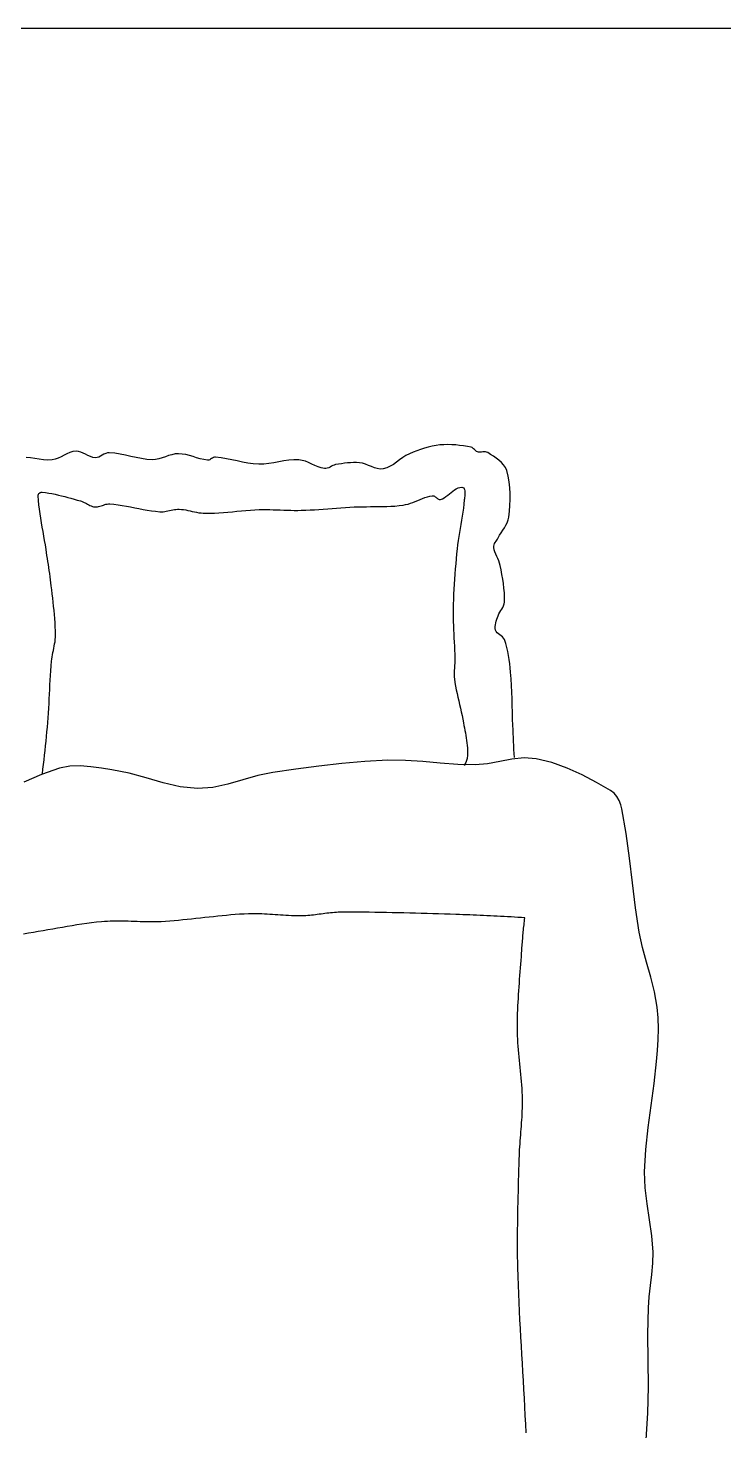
# Model space of a CAD drawing. Header units: inches. Extents: x 8.1 to 50.6, y 12.7 to 37.5.
# Drawn here: x 45.18 to 46.223, y 27.729 to 29.83 of the extents above; entities that cross this region are included whole.
import ezdxf

# ---------------------------------------------------------------- set-up
doc = ezdxf.new("R2010")
doc.units = ezdxf.units.IN
doc.header["$MEASUREMENT"] = 0
doc.layers.add('02', color=2, linetype='Continuous')
doc.layers.add('1', color=1, linetype='Continuous')

msp = doc.modelspace()

# ---------------------------------------------------------------- linework, layer by layer
at = {"layer": '02'}
for p, q in [((45.7685, 29.199), (45.7628, 29.197)), ((45.7742, 29.2009), (45.7685, 29.199)), ((45.78, 29.2025), (45.7742, 29.2009)), ((45.7858, 29.2039), (45.78, 29.2025)), ((45.7917, 29.205), (45.7858, 29.2039)), ((45.7976, 29.2058), (45.7917, 29.205)), ((45.8034, 29.2062), (45.7976, 29.2058)), ((45.8093, 29.2063), (45.8034, 29.2062)), ((45.8152, 29.2062), (45.8093, 29.2063)), ((45.8211, 29.2058), (45.8152, 29.2062)), ((45.8269, 29.2051), (45.8211, 29.2058)), ((45.8328, 29.2043), (45.8269, 29.2051)), ((45.8386, 29.2034), (45.8328, 29.2043)), ((45.8444, 29.2024), (45.8386, 29.2034)), ((45.8457, 29.202), (45.8444, 29.2024)), ((45.8469, 29.2012), (45.8457, 29.202)), ((45.848, 29.2003), (45.8469, 29.2012)), ((45.8491, 29.1992), (45.848, 29.2003)), ((45.8501, 29.1981), (45.8491, 29.1992)), ((45.184, 29.1865), (45.1776, 29.1869)), ((45.1905, 29.1857), (45.184, 29.1865)), ((45.197, 29.1846), (45.1905, 29.1857)), ((45.2035, 29.1837), (45.197, 29.1846)), ((45.21, 29.1832), (45.2035, 29.1837)), ((45.2164, 29.1836), (45.21, 29.1832)), ((45.221, 29.1846), (45.2164, 29.1836)), ((45.2255, 29.1863), (45.221, 29.1846)), ((45.2299, 29.1883), (45.2255, 29.1863)), ((45.2343, 29.1905), (45.2299, 29.1883)), ((45.2387, 29.1926), (45.2343, 29.1905)), ((45.2431, 29.1945), (45.2387, 29.1926)), ((45.2476, 29.1959), (45.2431, 29.1945)), ((45.2523, 29.1965), (45.2476, 29.1959)), ((45.256, 29.1963), (45.2523, 29.1965)), ((45.2596, 29.1953), (45.256, 29.1963)), ((45.2632, 29.1937), (45.2596, 29.1953)), ((45.2667, 29.192), (45.2632, 29.1937)), ((45.2702, 29.1901), (45.2667, 29.192)), ((45.2738, 29.1885), (45.2702, 29.1901)), ((45.2774, 29.1873), (45.2738, 29.1885)), ((45.2811, 29.1867), (45.2774, 29.1873)), ((45.2839, 29.1869), (45.2811, 29.1867)), ((45.2865, 29.1877), (45.2839, 29.1869)), ((45.2891, 29.189), (45.2865, 29.1877)), ((45.2916, 29.1904), (45.2891, 29.189)), ((45.2941, 29.1919), (45.2916, 29.1904)), ((45.2967, 29.1931), (45.2941, 29.1919)), ((45.2993, 29.194), (45.2967, 29.1931)), ((45.302, 29.1942), (45.2993, 29.194)), ((45.3102, 29.1936), (45.302, 29.1942)), ((45.3183, 29.1923), (45.3102, 29.1936)), ((45.3263, 29.1907), (45.3183, 29.1923)), ((45.3343, 29.1888), (45.3263, 29.1907)), ((45.3423, 29.187), (45.3343, 29.1888)), ((45.3504, 29.1854), (45.3423, 29.187)), ((45.3585, 29.1842), (45.3504, 29.1854)), ((45.3666, 29.1837), (45.3585, 29.1842)), ((45.3716, 29.1841), (45.3666, 29.1837)), ((45.3764, 29.1851), (45.3716, 29.1841)), ((45.3813, 29.1865), (45.3764, 29.1851)), ((45.3861, 29.1882), (45.3813, 29.1865)), ((45.3909, 29.1899), (45.3861, 29.1882)), ((45.3957, 29.1913), (45.3909, 29.1899)), ((45.4006, 29.1924), (45.3957, 29.1913)), ((45.4056, 29.1927), (45.4006, 29.1924)), ((45.4111, 29.1923), (45.4056, 29.1927)), ((45.4167, 29.1914), (45.4111, 29.1923)), ((45.4221, 29.19), (45.4167, 29.1914)), ((45.4276, 29.1885), (45.4221, 29.19)), ((45.433, 29.1868), (45.4276, 29.1885)), ((45.4385, 29.1853), (45.433, 29.1868)), ((45.444, 29.184), (45.4385, 29.1853)), ((45.4495, 29.1832), (45.444, 29.184)), ((45.4511, 29.1833), (45.4495, 29.1832)), ((45.4526, 29.1838), (45.4511, 29.1833)), ((45.454, 29.1845), (45.4526, 29.1838)), ((45.4555, 29.1854), (45.454, 29.1845)), ((45.4569, 29.1862), (45.4555, 29.1854)), ((45.4584, 29.187), (45.4569, 29.1862)), ((45.4599, 29.1874), (45.4584, 29.187)), ((45.4615, 29.1876), (45.4599, 29.1874)), ((45.4696, 29.1866), (45.4615, 29.1876)), ((45.4777, 29.1853), (45.4696, 29.1866)), ((45.4857, 29.1836), (45.4777, 29.1853)), ((45.4937, 29.1819), (45.4857, 29.1836)), ((45.5017, 29.1802), (45.4937, 29.1819)), ((45.5098, 29.1788), (45.5017, 29.1802)), ((45.5179, 29.1776), (45.5098, 29.1788)), ((45.526, 29.1771), (45.5179, 29.1776)), ((45.5411, 29.178), (45.5336, 29.1772)), ((45.5486, 29.1792), (45.5411, 29.178)), ((45.5561, 29.1806), (45.5486, 29.1792)), ((45.5636, 29.1819), (45.5561, 29.1806)), ((45.5711, 29.183), (45.5636, 29.1819)), ((45.5786, 29.1836), (45.5711, 29.183)), ((45.5861, 29.1836), (45.5786, 29.1836)), ((45.5911, 29.1828), (45.5861, 29.1836)), ((45.596, 29.1814), (45.5911, 29.1828)), ((45.6007, 29.1795), (45.596, 29.1814)), ((45.6054, 29.1773), (45.6007, 29.1795)), ((45.65, 29.1778), (45.6456, 29.1771)), ((45.6546, 29.1784), (45.65, 29.1778)), ((45.6591, 29.1789), (45.6546, 29.1784)), ((45.6636, 29.1793), (45.6591, 29.1789)), ((45.6681, 29.1795), (45.6636, 29.1793)), ((45.6727, 29.1795), (45.6681, 29.1795)), ((45.6772, 29.1792), (45.6727, 29.1795)), ((45.6817, 29.1784), (45.6772, 29.1792)), ((45.6861, 29.177), (45.6817, 29.1784)), ((45.7325, 29.1801), (45.7278, 29.1768)), ((45.7371, 29.1836), (45.7325, 29.1801)), ((45.7418, 29.187), (45.7371, 29.1836)), ((45.7466, 29.1901), (45.7418, 29.187)), ((45.7517, 29.1926), (45.7466, 29.1901)), ((45.7572, 29.1949), (45.7517, 29.1926)), ((45.7628, 29.197), (45.7572, 29.1949)), ((45.8512, 29.1971), (45.8501, 29.1981)), ((45.8523, 29.1962), (45.8512, 29.1971)), ((45.8536, 29.1956), (45.8523, 29.1962)), ((45.8555, 29.1952), (45.8536, 29.1956)), ((45.8575, 29.1951), (45.8555, 29.1952)), ((45.8596, 29.1953), (45.8575, 29.1951)), ((45.8616, 29.1955), (45.8596, 29.1953)), ((45.8637, 29.1956), (45.8616, 29.1955)), ((45.8656, 29.1956), (45.8637, 29.1956)), ((45.8675, 29.1953), (45.8656, 29.1956)), ((45.8692, 29.1945), (45.8675, 29.1953)), ((45.8734, 29.1918), (45.8692, 29.1945)), ((45.8777, 29.189), (45.8734, 29.1918)), ((45.8819, 29.1861), (45.8777, 29.189)), ((45.886, 29.183), (45.8819, 29.1861)), ((45.8897, 29.1796), (45.886, 29.183)), ((45.8929, 29.176), (45.8897, 29.1796)), ((45.5336, 29.1772), (45.526, 29.1771)), ((45.6101, 29.1751), (45.6054, 29.1773)), ((45.6149, 29.1731), (45.6101, 29.1751)), ((45.6197, 29.1715), (45.6149, 29.1731)), ((45.6246, 29.1704), (45.6197, 29.1715)), ((45.6268, 29.1704), (45.6246, 29.1704)), ((45.6288, 29.1709), (45.6268, 29.1704)), ((45.6309, 29.1717), (45.6288, 29.1709)), ((45.6329, 29.1727), (45.6309, 29.1717)), ((45.6349, 29.1739), (45.6329, 29.1727)), ((45.6369, 29.1749), (45.6349, 29.1739)), ((45.639, 29.1758), (45.6369, 29.1749)), ((45.6411, 29.1764), (45.639, 29.1758)), ((45.6456, 29.1771), (45.6411, 29.1764)), ((45.6905, 29.1753), (45.6861, 29.177)), ((45.6949, 29.1734), (45.6905, 29.1753)), ((45.6993, 29.1717), (45.6949, 29.1734)), ((45.7037, 29.1704), (45.6993, 29.1717)), ((45.7081, 29.1698), (45.7037, 29.1704)), ((45.7126, 29.1701), (45.7081, 29.1698)), ((45.7179, 29.1715), (45.7126, 29.1701)), ((45.723, 29.1739), (45.7179, 29.1715)), ((45.7278, 29.1768), (45.723, 29.1739)), ((45.8956, 29.1719), (45.8929, 29.176)), ((45.8975, 29.1675), (45.8956, 29.1719)), ((45.8998, 29.1591), (45.8975, 29.1675)), ((45.9014, 29.1505), (45.8998, 29.1591)), ((45.8143, 29.1347), (45.8168, 29.1367)), ((45.8168, 29.1367), (45.8193, 29.1386)), ((45.8193, 29.1386), (45.822, 29.1402)), ((45.822, 29.1402), (45.8247, 29.1415)), ((45.8247, 29.1415), (45.8275, 29.1423)), ((45.8275, 29.1423), (45.8305, 29.1425)), ((45.8305, 29.1425), (45.832, 29.1423)), ((45.832, 29.1423), (45.8331, 29.1415)), ((45.8331, 29.1415), (45.8339, 29.1404)), ((45.8339, 29.1404), (45.8344, 29.139)), ((45.8344, 29.139), (45.8347, 29.1373)), ((45.8347, 29.1373), (45.8349, 29.1354)), ((45.8349, 29.1354), (45.8349, 29.1334)), ((45.9024, 29.1418), (45.9014, 29.1505)), ((45.9029, 29.133), (45.9024, 29.1418)), ((45.1954, 29.1303), (45.1956, 29.131)), ((45.1954, 29.1296), (45.1954, 29.1303)), ((45.1959, 29.1229), (45.1954, 29.1296)), ((45.1956, 29.131), (45.1959, 29.1317)), ((45.1959, 29.1317), (45.1963, 29.1324)), ((45.1966, 29.1161), (45.1959, 29.1229)), ((45.1963, 29.1324), (45.1968, 29.133)), ((45.1974, 29.1095), (45.1966, 29.1161)), ((45.1968, 29.133), (45.1974, 29.1336)), ((45.1974, 29.1336), (45.1981, 29.1341)), ((45.1981, 29.1341), (45.1988, 29.1346)), ((45.1988, 29.1346), (45.1995, 29.1349)), ((45.1995, 29.1349), (45.2003, 29.1352)), ((45.2003, 29.1352), (45.201, 29.1353)), ((45.201, 29.1353), (45.2018, 29.1353)), ((45.2018, 29.1353), (45.2066, 29.1346)), ((45.2066, 29.1346), (45.2114, 29.1339)), ((45.2114, 29.1339), (45.2162, 29.133)), ((45.2162, 29.133), (45.221, 29.132)), ((45.221, 29.132), (45.2258, 29.1309)), ((45.2258, 29.1309), (45.2305, 29.1298)), ((45.2305, 29.1298), (45.2353, 29.1286)), ((45.2353, 29.1286), (45.24, 29.1273)), ((45.24, 29.1273), (45.2447, 29.126)), ((45.2447, 29.126), (45.2494, 29.1247)), ((45.2494, 29.1247), (45.2541, 29.1234)), ((45.2541, 29.1234), (45.2588, 29.1221)), ((45.2588, 29.1221), (45.2607, 29.1215)), ((45.2607, 29.1215), (45.2625, 29.1207)), ((45.2625, 29.1207), (45.2643, 29.1199)), ((45.2643, 29.1199), (45.2661, 29.119)), ((45.2661, 29.119), (45.2679, 29.118)), ((45.2679, 29.118), (45.2697, 29.1171)), ((45.2697, 29.1171), (45.2714, 29.1162)), ((45.2714, 29.1162), (45.2732, 29.1153)), ((45.2732, 29.1153), (45.275, 29.1145)), ((45.275, 29.1145), (45.2769, 29.1139)), ((45.288, 29.114), (45.2898, 29.1146)), ((45.2898, 29.1146), (45.2917, 29.1153)), ((45.2917, 29.1153), (45.2935, 29.1159)), ((45.2935, 29.1159), (45.2953, 29.1165)), ((45.2953, 29.1165), (45.2971, 29.117)), ((45.2971, 29.117), (45.299, 29.1174)), ((45.299, 29.1174), (45.3008, 29.1176)), ((45.3008, 29.1176), (45.3027, 29.1176)), ((45.3027, 29.1176), (45.309, 29.117)), ((45.309, 29.117), (45.3152, 29.1162)), ((45.3152, 29.1162), (45.3215, 29.1153)), ((45.3215, 29.1153), (45.3278, 29.1142)), ((45.724, 29.114), (45.7301, 29.1144)), ((45.7301, 29.1144), (45.7362, 29.115)), ((45.7362, 29.115), (45.7423, 29.1158)), ((45.7423, 29.1158), (45.746, 29.1165)), ((45.746, 29.1165), (45.7497, 29.1174)), ((45.7497, 29.1174), (45.7534, 29.1186)), ((45.7534, 29.1186), (45.757, 29.1199)), ((45.757, 29.1199), (45.7606, 29.1213)), ((45.7606, 29.1213), (45.7642, 29.1228)), ((45.7642, 29.1228), (45.7678, 29.1243)), ((45.7678, 29.1243), (45.7714, 29.1257)), ((45.7714, 29.1257), (45.775, 29.127)), ((45.775, 29.127), (45.7787, 29.1282)), ((45.7787, 29.1282), (45.7824, 29.1292)), ((45.7824, 29.1292), (45.7861, 29.1299)), ((45.7861, 29.1299), (45.7872, 29.1299)), ((45.7872, 29.1299), (45.7883, 29.1296)), ((45.7883, 29.1296), (45.7893, 29.1291)), ((45.7893, 29.1291), (45.7903, 29.1284)), ((45.7903, 29.1284), (45.7913, 29.1277)), ((45.7913, 29.1277), (45.7923, 29.1268)), ((45.7923, 29.1268), (45.7933, 29.126)), ((45.7933, 29.126), (45.7942, 29.1253)), ((45.7942, 29.1253), (45.7952, 29.1246)), ((45.7952, 29.1246), (45.7962, 29.1242)), ((45.7962, 29.1242), (45.7973, 29.124)), ((45.7973, 29.124), (45.7983, 29.1242)), ((45.7983, 29.1242), (45.8012, 29.1252)), ((45.8012, 29.1252), (45.804, 29.1267)), ((45.804, 29.1267), (45.8066, 29.1285)), ((45.8066, 29.1285), (45.8092, 29.1305)), ((45.8092, 29.1305), (45.8117, 29.1326)), ((45.8117, 29.1326), (45.8143, 29.1347)), ((45.8334, 29.1174), (45.8327, 29.1113)), ((45.834, 29.1235), (45.8334, 29.1174)), ((45.8342, 29.1252), (45.834, 29.1235)), ((45.8344, 29.1272), (45.8342, 29.1252)), ((45.8346, 29.1292), (45.8344, 29.1272)), ((45.8348, 29.1313), (45.8346, 29.1292)), ((45.8349, 29.1334), (45.8348, 29.1313)), ((45.9017, 29.1065), (45.9024, 29.1153)), ((45.9024, 29.1153), (45.9029, 29.1242)), ((45.9029, 29.1242), (45.9029, 29.133)), ((45.1984, 29.1028), (45.1974, 29.1095)), ((45.1994, 29.0961), (45.1984, 29.1028)), ((45.2005, 29.0894), (45.1994, 29.0961)), ((45.2769, 29.1139), (45.2787, 29.1134)), ((45.2787, 29.1134), (45.2807, 29.1131)), ((45.2807, 29.1131), (45.2825, 29.113)), ((45.2825, 29.113), (45.2844, 29.1132)), ((45.2844, 29.1132), (45.2862, 29.1135)), ((45.2862, 29.1135), (45.288, 29.114)), ((45.3278, 29.1142), (45.334, 29.113)), ((45.334, 29.113), (45.3402, 29.1118)), ((45.3402, 29.1118), (45.3465, 29.1106)), ((45.3465, 29.1106), (45.3527, 29.1094)), ((45.3527, 29.1094), (45.3589, 29.1083)), ((45.3589, 29.1083), (45.3652, 29.1073)), ((45.3652, 29.1073), (45.3715, 29.1065)), ((45.3715, 29.1065), (45.3778, 29.1059)), ((45.3778, 29.1059), (45.3802, 29.1058)), ((45.3802, 29.1058), (45.3826, 29.1059)), ((45.3826, 29.1059), (45.3851, 29.1062)), ((45.3851, 29.1062), (45.3875, 29.1066)), ((45.3875, 29.1066), (45.3899, 29.1071)), ((45.3899, 29.1071), (45.3923, 29.1076)), ((45.3923, 29.1076), (45.3947, 29.1081)), ((45.3947, 29.1081), (45.3971, 29.1086)), ((45.3971, 29.1086), (45.3996, 29.1091)), ((45.3996, 29.1091), (45.402, 29.1094)), ((45.402, 29.1094), (45.4044, 29.1096)), ((45.4044, 29.1096), (45.4068, 29.1096)), ((45.4068, 29.1096), (45.4101, 29.1094)), ((45.4101, 29.1094), (45.4134, 29.109)), ((45.4134, 29.109), (45.4167, 29.1085)), ((45.4167, 29.1085), (45.42, 29.1078)), ((45.42, 29.1078), (45.4232, 29.1071)), ((45.4232, 29.1071), (45.4265, 29.1064)), ((45.4265, 29.1064), (45.4298, 29.1057)), ((45.4298, 29.1057), (45.433, 29.105)), ((45.433, 29.105), (45.4363, 29.1044)), ((45.4363, 29.1044), (45.4396, 29.104)), ((45.4396, 29.104), (45.4429, 29.1037)), ((45.4429, 29.1037), (45.4462, 29.1035)), ((45.4462, 29.1035), (45.4529, 29.1036)), ((45.4529, 29.1036), (45.4596, 29.1038)), ((45.4596, 29.1038), (45.4664, 29.1042)), ((45.4664, 29.1042), (45.4731, 29.1047)), ((45.4731, 29.1047), (45.4798, 29.1053)), ((45.4798, 29.1053), (45.4866, 29.1059)), ((45.4866, 29.1059), (45.4933, 29.1066)), ((45.4933, 29.1066), (45.5, 29.1072)), ((45.5, 29.1072), (45.5067, 29.1078)), ((45.5067, 29.1078), (45.5135, 29.1083)), ((45.5135, 29.1083), (45.5202, 29.1087)), ((45.5202, 29.1087), (45.5269, 29.109)), ((45.5269, 29.109), (45.5322, 29.1091)), ((45.5322, 29.1091), (45.5374, 29.1091)), ((45.5374, 29.1091), (45.5426, 29.1091)), ((45.5426, 29.1091), (45.5479, 29.1089)), ((45.5479, 29.1089), (45.5531, 29.1087)), ((45.5531, 29.1087), (45.5583, 29.1086)), ((45.5583, 29.1086), (45.5636, 29.1084)), ((45.5636, 29.1084), (45.5688, 29.1082)), ((45.5688, 29.1082), (45.574, 29.108)), ((45.574, 29.108), (45.5793, 29.1079)), ((45.5793, 29.1079), (45.5845, 29.1079)), ((45.5845, 29.1079), (45.5897, 29.108)), ((45.5897, 29.108), (45.5964, 29.1083)), ((45.5964, 29.1083), (45.603, 29.1086)), ((45.603, 29.1086), (45.6096, 29.1089)), ((45.6096, 29.1089), (45.6162, 29.1093)), ((45.6162, 29.1093), (45.6228, 29.1098)), ((45.6228, 29.1098), (45.6294, 29.1103)), ((45.6294, 29.1103), (45.636, 29.1108)), ((45.636, 29.1108), (45.6426, 29.1113)), ((45.6426, 29.1113), (45.6492, 29.1117)), ((45.6492, 29.1117), (45.6558, 29.1122)), ((45.6558, 29.1122), (45.6624, 29.1126)), ((45.6624, 29.1126), (45.669, 29.113)), ((45.669, 29.113), (45.6751, 29.1132)), ((45.6751, 29.1132), (45.6812, 29.1134)), ((45.6812, 29.1134), (45.6873, 29.1134)), ((45.6873, 29.1134), (45.6935, 29.1135)), ((45.6935, 29.1135), (45.6996, 29.1135)), ((45.6996, 29.1135), (45.7057, 29.1135)), ((45.7057, 29.1135), (45.7118, 29.1136)), ((45.7118, 29.1136), (45.7179, 29.1138)), ((45.7179, 29.1138), (45.724, 29.114)), ((45.8309, 29.0991), (45.8299, 29.093)), ((45.8319, 29.1052), (45.8309, 29.0991)), ((45.8327, 29.1113), (45.8319, 29.1052)), ((45.8984, 29.0895), (45.8998, 29.0936)), ((45.8998, 29.0936), (45.9007, 29.0978)), ((45.9007, 29.0978), (45.9017, 29.1065)), ((45.2017, 29.0828), (45.2005, 29.0894)), ((45.2029, 29.0761), (45.2017, 29.0828)), ((45.2041, 29.0695), (45.2029, 29.0761)), ((45.8267, 29.0748), (45.8257, 29.0687)), ((45.8278, 29.0809), (45.8267, 29.0748)), ((45.8288, 29.087), (45.8278, 29.0809)), ((45.8299, 29.093), (45.8288, 29.087)), ((45.887, 29.0706), (45.8893, 29.0744)), ((45.8893, 29.0744), (45.8918, 29.0781)), ((45.8918, 29.0781), (45.8942, 29.0818)), ((45.8942, 29.0818), (45.8964, 29.0856)), ((45.8964, 29.0856), (45.8984, 29.0895)), ((45.2052, 29.0628), (45.2041, 29.0695)), ((45.2063, 29.0562), (45.2052, 29.0628)), ((45.2074, 29.0495), (45.2063, 29.0562)), ((45.8239, 29.0565), (45.8232, 29.0504)), ((45.8248, 29.0626), (45.8239, 29.0565)), ((45.8257, 29.0687), (45.8248, 29.0626)), ((45.8782, 29.0525), (45.8783, 29.0544)), ((45.8787, 29.049), (45.8782, 29.0525)), ((45.8783, 29.0544), (45.8788, 29.0563)), ((45.8788, 29.0563), (45.8795, 29.0581)), ((45.8795, 29.0581), (45.8805, 29.0598)), ((45.8805, 29.0598), (45.8816, 29.0616)), ((45.8816, 29.0616), (45.8828, 29.0633)), ((45.8828, 29.0633), (45.8839, 29.065)), ((45.8839, 29.065), (45.8849, 29.0667)), ((45.8849, 29.0667), (45.887, 29.0706)), ((45.208, 29.0449), (45.2074, 29.0495)), ((45.2087, 29.0404), (45.208, 29.0449)), ((45.2094, 29.0359), (45.2087, 29.0404)), ((45.2101, 29.0313), (45.2094, 29.0359)), ((45.2108, 29.0268), (45.2101, 29.0313)), ((45.8218, 29.0353), (45.8211, 29.0278)), ((45.8225, 29.0429), (45.8218, 29.0353)), ((45.8232, 29.0504), (45.8225, 29.0429)), ((45.8797, 29.0456), (45.8787, 29.049)), ((45.8811, 29.0423), (45.8797, 29.0456)), ((45.8826, 29.039), (45.8811, 29.0423)), ((45.8842, 29.0357), (45.8826, 29.039)), ((45.8857, 29.0324), (45.8842, 29.0357)), ((45.887, 29.0291), (45.8857, 29.0324)), ((45.2115, 29.0222), (45.2108, 29.0268)), ((45.2122, 29.0177), (45.2115, 29.0222)), ((45.2129, 29.0132), (45.2122, 29.0177)), ((45.2135, 29.0086), (45.2129, 29.0132)), ((45.8198, 29.0126), (45.8193, 29.0051)), ((45.8204, 29.0202), (45.8198, 29.0126)), ((45.8211, 29.0278), (45.8204, 29.0202)), ((45.8879, 29.0256), (45.887, 29.0291)), ((45.8892, 29.0188), (45.8879, 29.0256)), ((45.8905, 29.012), (45.8892, 29.0188)), ((45.8917, 29.0051), (45.8905, 29.012)), ((45.2141, 29.004), (45.2135, 29.0086)), ((45.2147, 28.9995), (45.2141, 29.004)), ((45.2152, 28.9949), (45.2147, 28.9995)), ((45.2159, 28.9888), (45.2152, 28.9949)), ((45.2166, 28.9827), (45.2159, 28.9888)), ((45.8183, 28.9899), (45.8179, 28.9823)), ((45.8188, 28.9975), (45.8183, 28.9899)), ((45.8193, 29.0051), (45.8188, 28.9975)), ((45.8927, 28.9982), (45.8917, 29.0051)), ((45.8935, 28.9913), (45.8927, 28.9982)), ((45.8941, 28.9844), (45.8935, 28.9913)), ((45.2173, 28.9765), (45.2166, 28.9827)), ((45.218, 28.9704), (45.2173, 28.9765)), ((45.2187, 28.9643), (45.218, 28.9704)), ((45.8176, 28.9748), (45.8173, 28.9672)), ((45.8179, 28.9823), (45.8176, 28.9748)), ((45.893, 28.9652), (45.8939, 28.9678)), ((45.8939, 28.9678), (45.8943, 28.9705)), ((45.8944, 28.9774), (45.8941, 28.9844)), ((45.8943, 28.9705), (45.8944, 28.9774)), ((45.2194, 28.9581), (45.2187, 28.9643)), ((45.22, 28.952), (45.2194, 28.9581)), ((45.2205, 28.9458), (45.22, 28.952)), ((45.8172, 28.9596), (45.8171, 28.9535)), ((45.8171, 28.9535), (45.8172, 28.9474)), ((45.8173, 28.9672), (45.8172, 28.9596)), ((45.8172, 28.9474), (45.8173, 28.9413)), ((45.8829, 28.9448), (45.8838, 28.9475)), ((45.8838, 28.9475), (45.8847, 28.9502)), ((45.8847, 28.9502), (45.8858, 28.9528)), ((45.8858, 28.9528), (45.8871, 28.9553)), ((45.8871, 28.9553), (45.8887, 28.9578)), ((45.8887, 28.9578), (45.8902, 28.9602)), ((45.8902, 28.9602), (45.8917, 28.9627)), ((45.8917, 28.9627), (45.893, 28.9652)), ((45.2209, 28.9397), (45.2205, 28.9458)), ((45.2212, 28.9335), (45.2209, 28.9397)), ((45.2215, 28.9274), (45.2212, 28.9335)), ((45.2215, 28.9212), (45.2215, 28.9274)), ((45.8173, 28.9413), (45.8176, 28.9352)), ((45.8176, 28.9352), (45.8179, 28.9291)), ((45.8179, 28.9291), (45.8182, 28.923)), ((45.8802, 28.9339), (45.8806, 28.9366)), ((45.8803, 28.9312), (45.8802, 28.9339)), ((45.8807, 28.9285), (45.8803, 28.9312)), ((45.8806, 28.9366), (45.8812, 28.9394)), ((45.8817, 28.9264), (45.8807, 28.9285)), ((45.8812, 28.9394), (45.882, 28.9421)), ((45.8832, 28.9246), (45.8817, 28.9264)), ((45.882, 28.9421), (45.8829, 28.9448)), ((45.2189, 28.9015), (45.2196, 28.9048)), ((45.2196, 28.9048), (45.2202, 28.9081)), ((45.2202, 28.9081), (45.2208, 28.9113)), ((45.2208, 28.9113), (45.2212, 28.9146)), ((45.2212, 28.9146), (45.2214, 28.9179)), ((45.2214, 28.9179), (45.2215, 28.9212)), ((45.8182, 28.923), (45.8185, 28.9169)), ((45.8185, 28.9169), (45.8189, 28.9107)), ((45.8189, 28.9107), (45.8192, 28.9046)), ((45.8192, 28.9046), (45.8195, 28.8985)), ((45.8851, 28.923), (45.8832, 28.9246)), ((45.8872, 28.9216), (45.8851, 28.923)), ((45.8893, 28.9201), (45.8872, 28.9216)), ((45.8913, 28.9186), (45.8893, 28.9201)), ((45.893, 28.9168), (45.8913, 28.9186)), ((45.8941, 28.9148), (45.893, 28.9168)), ((45.8961, 28.9088), (45.8941, 28.9148)), ((45.8977, 28.9028), (45.8961, 28.9088)), ((45.2155, 28.8819), (45.2158, 28.8852)), ((45.2158, 28.8852), (45.2163, 28.8885)), ((45.2163, 28.8885), (45.2169, 28.8918)), ((45.2169, 28.8918), (45.2176, 28.895)), ((45.2176, 28.895), (45.2183, 28.8983)), ((45.2183, 28.8983), (45.2189, 28.9015)), ((45.8195, 28.8985), (45.8198, 28.8924)), ((45.8198, 28.8924), (45.8199, 28.8863)), ((45.8199, 28.8863), (45.8199, 28.8838)), ((45.8199, 28.8838), (45.8199, 28.8812)), ((45.8991, 28.8967), (45.8977, 28.9028)), ((45.9002, 28.8906), (45.8991, 28.8967)), ((45.9012, 28.8844), (45.9002, 28.8906)), ((45.902, 28.8782), (45.9012, 28.8844)), ((45.2139, 28.8608), (45.2144, 28.8678)), ((45.2144, 28.8678), (45.2149, 28.8749)), ((45.2149, 28.8749), (45.2155, 28.8819)), ((45.819, 28.8684), (45.8188, 28.8658)), ((45.8188, 28.8658), (45.8188, 28.8633)), ((45.8188, 28.8633), (45.8188, 28.8607)), ((45.8191, 28.871), (45.819, 28.8684)), ((45.8193, 28.8735), (45.8191, 28.871)), ((45.8195, 28.8761), (45.8193, 28.8735)), ((45.8197, 28.8786), (45.8195, 28.8761)), ((45.8199, 28.8812), (45.8197, 28.8786)), ((45.9027, 28.872), (45.902, 28.8782)), ((45.9033, 28.8657), (45.9027, 28.872)), ((45.9042, 28.8558), (45.9033, 28.8657)), ((45.2129, 28.8396), (45.2132, 28.8467)), ((45.2132, 28.8467), (45.2136, 28.8537)), ((45.2136, 28.8537), (45.2139, 28.8608)), ((45.8188, 28.8607), (45.8189, 28.8582)), ((45.8189, 28.8582), (45.8192, 28.8557)), ((45.8192, 28.8557), (45.82, 28.8501)), ((45.82, 28.8501), (45.821, 28.8446)), ((45.821, 28.8446), (45.822, 28.8391)), ((45.9048, 28.8458), (45.9042, 28.8558)), ((45.9053, 28.8359), (45.9048, 28.8458)), ((45.2119, 28.8185), (45.2122, 28.8255)), ((45.2122, 28.8255), (45.2125, 28.8326)), ((45.2125, 28.8326), (45.2129, 28.8396)), ((45.822, 28.8391), (45.8232, 28.8336)), ((45.8232, 28.8336), (45.8244, 28.8281)), ((45.8244, 28.8281), (45.8257, 28.8226)), ((45.8257, 28.8226), (45.8269, 28.8171)), ((45.9056, 28.8259), (45.9053, 28.8359)), ((45.9059, 28.8159), (45.9056, 28.8259)), ((45.2105, 28.7974), (45.211, 28.8044)), ((45.211, 28.8044), (45.2115, 28.8115)), ((45.2115, 28.8115), (45.2119, 28.8185)), ((45.8269, 28.8171), (45.8282, 28.8117)), ((45.8282, 28.8117), (45.8295, 28.8062)), ((45.8295, 28.8062), (45.8307, 28.8007)), ((45.8307, 28.8007), (45.8318, 28.7952)), ((45.9061, 28.8059), (45.9059, 28.8159)), ((45.9064, 28.7959), (45.9061, 28.8059)), ((45.2087, 28.7763), (45.2093, 28.7833)), ((45.2093, 28.7833), (45.2099, 28.7904)), ((45.2099, 28.7904), (45.2105, 28.7974)), ((45.8318, 28.7952), (45.8329, 28.7897)), ((45.8329, 28.7897), (45.8335, 28.7859)), ((45.8335, 28.7859), (45.8342, 28.7822)), ((45.8342, 28.7822), (45.8349, 28.7785)), ((45.8349, 28.7785), (45.8356, 28.7747)), ((45.9068, 28.786), (45.9064, 28.7959)), ((45.9071, 28.7799), (45.9068, 28.786)), ((45.9073, 28.7739), (45.9071, 28.7799)), ((45.2067, 28.7553), (45.2074, 28.7623)), ((45.2074, 28.7623), (45.208, 28.7693)), ((45.208, 28.7693), (45.2087, 28.7763)), ((45.8356, 28.7747), (45.8362, 28.771)), ((45.8362, 28.771), (45.8368, 28.7672)), ((45.8368, 28.7672), (45.8374, 28.7635)), ((45.8374, 28.7635), (45.8379, 28.7597)), ((45.8379, 28.7597), (45.8383, 28.7559)), ((45.9076, 28.7679), (45.9073, 28.7739)), ((45.9079, 28.7619), (45.9076, 28.7679)), ((45.9081, 28.7558), (45.9079, 28.7619)), ((45.2044, 28.7343), (45.2052, 28.7413)), ((45.2052, 28.7413), (45.206, 28.7483)), ((45.206, 28.7483), (45.2067, 28.7553)), ((45.8381, 28.7365), (45.8377, 28.7349)), ((45.8385, 28.7381), (45.8381, 28.7365)), ((45.8383, 28.7559), (45.8386, 28.7522)), ((45.8387, 28.7397), (45.8385, 28.7381)), ((45.8386, 28.7522), (45.8388, 28.7484)), ((45.8389, 28.7414), (45.8387, 28.7397)), ((45.8388, 28.7484), (45.839, 28.7446)), ((45.839, 28.743), (45.8389, 28.7414)), ((45.839, 28.7446), (45.839, 28.743)), ((45.9236, 28.7373), (45.9054, 28.7353)), ((45.9084, 28.7498), (45.9081, 28.7558)), ((45.9087, 28.7438), (45.9084, 28.7498)), ((45.909, 28.7378), (45.9087, 28.7438)), ((45.9417, 28.7361), (45.9236, 28.7373)), ((45.2276, 28.7217), (45.2004, 28.7124)), ((45.202, 28.7133), (45.2028, 28.7203)), ((45.2028, 28.7203), (45.2036, 28.7273)), ((45.2036, 28.7273), (45.2044, 28.7343)), ((45.2429, 28.7247), (45.2276, 28.7217)), ((45.2586, 28.7252), (45.2429, 28.7247)), ((45.2745, 28.7241), (45.2586, 28.7252)), ((45.2904, 28.722), (45.2745, 28.7241)), ((45.3061, 28.7196), (45.2904, 28.722)), ((45.3318, 28.7143), (45.3061, 28.7196)), ((45.5473, 28.7154), (45.5246, 28.7107)), ((45.5816, 28.7203), (45.5473, 28.7154)), ((45.616, 28.7249), (45.5816, 28.7203)), ((45.6505, 28.7287), (45.616, 28.7249)), ((45.6851, 28.7317), (45.6505, 28.7287)), ((45.7197, 28.7337), (45.6851, 28.7317)), ((45.7458, 28.7335), (45.7197, 28.7337)), ((45.772, 28.7318), (45.7458, 28.7335)), ((45.7981, 28.7295), (45.772, 28.7318)), ((45.8243, 28.7275), (45.7981, 28.7295)), ((45.8505, 28.7268), (45.8243, 28.7275)), ((45.8347, 28.7273), (45.8339, 28.7259)), ((45.8355, 28.7288), (45.8347, 28.7273)), ((45.8361, 28.7302), (45.8355, 28.7288)), ((45.8367, 28.7318), (45.8361, 28.7302)), ((45.8373, 28.7333), (45.8367, 28.7318)), ((45.8377, 28.7349), (45.8373, 28.7333)), ((45.8688, 28.7284), (45.8505, 28.7268)), ((45.8871, 28.7318), (45.8688, 28.7284)), ((45.9054, 28.7353), (45.8871, 28.7318)), ((45.9652, 28.7302), (45.9417, 28.7361)), ((45.9881, 28.722), (45.9652, 28.7302)), ((46.0104, 28.7119), (45.9881, 28.722)), ((45.2004, 28.7124), (45.174, 28.701)), ((45.3573, 28.7072), (45.3318, 28.7143)), ((45.3828, 28.6999), (45.3573, 28.7072)), ((45.4084, 28.6942), (45.3828, 28.6999)), ((45.4798, 28.698), (45.4572, 28.6932)), ((45.5022, 28.7044), (45.4798, 28.698)), ((45.5246, 28.7107), (45.5022, 28.7044)), ((46.0321, 28.7006), (46.0104, 28.7119)), ((46.0533, 28.6885), (46.0321, 28.7006)), ((45.4344, 28.6916), (45.4084, 28.6942)), ((45.4572, 28.6932), (45.4344, 28.6916)), ((46.0585, 28.6846), (46.0533, 28.6885)), ((46.0626, 28.6795), (46.0585, 28.6846)), ((46.066, 28.6736), (46.0626, 28.6795)), ((46.0684, 28.6672), (46.066, 28.6736)), ((46.0701, 28.6608), (46.0684, 28.6672)), ((46.0765, 28.6241), (46.0701, 28.6608)), ((46.0814, 28.5871), (46.0765, 28.6241)), ((46.0858, 28.55), (46.0814, 28.5871)), ((46.0905, 28.513), (46.0858, 28.55)), ((45.6338, 28.5052), (45.6309, 28.5049)), ((45.6367, 28.5055), (45.6338, 28.5052)), ((45.6395, 28.5057), (45.6367, 28.5055)), ((45.6424, 28.5059), (45.6395, 28.5057)), ((45.6452, 28.5061), (45.6424, 28.5059)), ((45.6481, 28.5061), (45.6452, 28.5061)), ((45.6568, 28.5062), (45.6481, 28.5061)), ((45.6654, 28.5062), (45.6568, 28.5062)), ((45.6741, 28.5062), (45.6654, 28.5062)), ((45.6828, 28.5061), (45.6741, 28.5062)), ((45.6915, 28.5061), (45.6828, 28.5061)), ((45.7001, 28.506), (45.6915, 28.5061)), ((45.7088, 28.5058), (45.7001, 28.506)), ((45.7175, 28.5057), (45.7088, 28.5058)), ((45.7261, 28.5055), (45.7175, 28.5057)), ((45.7348, 28.5053), (45.7261, 28.5055)), ((45.7435, 28.5051), (45.7348, 28.5053)), ((46.0962, 28.4761), (46.0905, 28.513)), ((45.2392, 28.4848), (45.2319, 28.4835)), ((45.2465, 28.486), (45.2392, 28.4848)), ((45.2537, 28.4872), (45.2465, 28.486)), ((45.261, 28.4883), (45.2537, 28.4872)), ((45.2683, 28.4893), (45.261, 28.4883)), ((45.2756, 28.4903), (45.2683, 28.4893)), ((45.2829, 28.4911), (45.2756, 28.4903)), ((45.2903, 28.4919), (45.2829, 28.4911)), ((45.2947, 28.4922), (45.2903, 28.4919)), ((45.2992, 28.4925), (45.2947, 28.4922)), ((45.3036, 28.4927), (45.2992, 28.4925)), ((45.3081, 28.4928), (45.3036, 28.4927)), ((45.3126, 28.4929), (45.3081, 28.4928)), ((45.317, 28.4928), (45.3126, 28.4929)), ((45.3215, 28.4928), (45.317, 28.4928)), ((45.326, 28.4927), (45.3215, 28.4928)), ((45.3305, 28.4926), (45.326, 28.4927)), ((45.3349, 28.4924), (45.3305, 28.4926)), ((45.3394, 28.4923), (45.3349, 28.4924)), ((45.3439, 28.4921), (45.3394, 28.4923)), ((45.3484, 28.492), (45.3439, 28.4921)), ((45.3528, 28.4918), (45.3484, 28.492)), ((45.3573, 28.4917), (45.3528, 28.4918)), ((45.3618, 28.4917), (45.3573, 28.4917)), ((45.3663, 28.4917), (45.3618, 28.4917)), ((45.3707, 28.4917), (45.3663, 28.4917)), ((45.3752, 28.4918), (45.3707, 28.4917)), ((45.3797, 28.492), (45.3752, 28.4918)), ((45.3862, 28.4924), (45.3797, 28.492)), ((45.3928, 28.4929), (45.3862, 28.4924)), ((45.3993, 28.4934), (45.3928, 28.4929)), ((45.4059, 28.494), (45.3993, 28.4934)), ((45.4124, 28.4946), (45.4059, 28.494)), ((45.419, 28.4953), (45.4124, 28.4946)), ((45.4255, 28.496), (45.419, 28.4953)), ((45.432, 28.4967), (45.4255, 28.496)), ((45.4386, 28.4974), (45.432, 28.4967)), ((45.4451, 28.4981), (45.4386, 28.4974)), ((45.4516, 28.4988), (45.4451, 28.4981)), ((45.4582, 28.4995), (45.4516, 28.4988)), ((45.4647, 28.5002), (45.4582, 28.4995)), ((45.4712, 28.5009), (45.4647, 28.5002)), ((45.4778, 28.5015), (45.4712, 28.5009)), ((45.4843, 28.5021), (45.4778, 28.5015)), ((45.4908, 28.5026), (45.4843, 28.5021)), ((45.4974, 28.5031), (45.4908, 28.5026)), ((45.504, 28.5035), (45.4974, 28.5031)), ((45.5105, 28.5038), (45.504, 28.5035)), ((45.5145, 28.5039), (45.5105, 28.5038)), ((45.5186, 28.5039), (45.5145, 28.5039)), ((45.5226, 28.5039), (45.5186, 28.5039)), ((45.5266, 28.5038), (45.5226, 28.5039)), ((45.5306, 28.5037), (45.5266, 28.5038)), ((45.5346, 28.5035), (45.5306, 28.5037)), ((45.5387, 28.5033), (45.5346, 28.5035)), ((45.5427, 28.503), (45.5387, 28.5033)), ((45.5467, 28.5028), (45.5427, 28.503)), ((45.5507, 28.5025), (45.5467, 28.5028)), ((45.5548, 28.5022), (45.5507, 28.5025)), ((45.5588, 28.5019), (45.5548, 28.5022)), ((45.5628, 28.5016), (45.5588, 28.5019)), ((45.5668, 28.5014), (45.5628, 28.5016)), ((45.5708, 28.5011), (45.5668, 28.5014)), ((45.5749, 28.501), (45.5708, 28.5011)), ((45.5789, 28.5008), (45.5749, 28.501)), ((45.5829, 28.5007), (45.5789, 28.5008)), ((45.5869, 28.5007), (45.5829, 28.5007)), ((45.591, 28.5007), (45.5869, 28.5007)), ((45.5938, 28.5008), (45.591, 28.5007)), ((45.5967, 28.5009), (45.5938, 28.5008)), ((45.5996, 28.5011), (45.5967, 28.5009)), ((45.6024, 28.5014), (45.5996, 28.5011)), ((45.6053, 28.5017), (45.6024, 28.5014)), ((45.6081, 28.502), (45.6053, 28.5017)), ((45.611, 28.5023), (45.6081, 28.502)), ((45.6138, 28.5027), (45.611, 28.5023)), ((45.6167, 28.5031), (45.6138, 28.5027)), ((45.6195, 28.5035), (45.6167, 28.5031)), ((45.6224, 28.5039), (45.6195, 28.5035)), ((45.6252, 28.5042), (45.6224, 28.5039)), ((45.6281, 28.5046), (45.6252, 28.5042)), ((45.6309, 28.5049), (45.6281, 28.5046)), ((45.7522, 28.5049), (45.7435, 28.5051)), ((45.7608, 28.5046), (45.7522, 28.5049)), ((45.7695, 28.5044), (45.7608, 28.5046)), ((45.7782, 28.5041), (45.7695, 28.5044)), ((45.7868, 28.5039), (45.7782, 28.5041)), ((45.7955, 28.5036), (45.7868, 28.5039)), ((45.8042, 28.5033), (45.7955, 28.5036)), ((45.8128, 28.5031), (45.8042, 28.5033)), ((45.8215, 28.5028), (45.8128, 28.5031)), ((45.8267, 28.5026), (45.8215, 28.5028)), ((45.8318, 28.5025), (45.8267, 28.5026)), ((45.837, 28.5023), (45.8318, 28.5025)), ((45.8421, 28.5021), (45.837, 28.5023)), ((45.8473, 28.5019), (45.8421, 28.5021)), ((45.8525, 28.5017), (45.8473, 28.5019)), ((45.8576, 28.5015), (45.8525, 28.5017)), ((45.8628, 28.5013), (45.8576, 28.5015)), ((45.8679, 28.501), (45.8628, 28.5013)), ((45.8731, 28.5008), (45.8679, 28.501)), ((45.8782, 28.5005), (45.8731, 28.5008)), ((45.8834, 28.5002), (45.8782, 28.5005)), ((45.8885, 28.5), (45.8834, 28.5002)), ((45.8937, 28.4997), (45.8885, 28.5)), ((45.8989, 28.4994), (45.8937, 28.4997)), ((45.904, 28.4991), (45.8989, 28.4994)), ((45.9092, 28.4988), (45.904, 28.4991)), ((45.9143, 28.4984), (45.9092, 28.4988)), ((45.9195, 28.4981), (45.9143, 28.4984)), ((45.9246, 28.4978), (45.9195, 28.4981)), ((45.9229, 28.4821), (45.9232, 28.4847)), ((45.9232, 28.4847), (45.9235, 28.4873)), ((45.9235, 28.4873), (45.9237, 28.4899)), ((45.9237, 28.4899), (45.924, 28.4926)), ((45.924, 28.4926), (45.9243, 28.4952)), ((45.9243, 28.4952), (45.9246, 28.4978)), ((45.1811, 28.4746), (45.1738, 28.4735)), ((45.1884, 28.4758), (45.1811, 28.4746)), ((45.1956, 28.4771), (45.1884, 28.4758)), ((45.2029, 28.4783), (45.1956, 28.4771)), ((45.2102, 28.4796), (45.2029, 28.4783)), ((45.2174, 28.4809), (45.2102, 28.4796)), ((45.2247, 28.4822), (45.2174, 28.4809)), ((45.2319, 28.4835), (45.2247, 28.4822)), ((45.921, 28.4611), (45.9212, 28.4638)), ((45.9212, 28.4638), (45.9215, 28.4664)), ((45.9215, 28.4664), (45.9217, 28.469)), ((45.9217, 28.469), (45.9219, 28.4716)), ((45.9219, 28.4716), (45.9222, 28.4742)), ((45.9222, 28.4742), (45.9224, 28.4769)), ((45.9224, 28.4769), (45.9227, 28.4795)), ((45.9227, 28.4795), (45.9229, 28.4821)), ((46.1011, 28.4536), (46.0962, 28.4761)), ((45.9195, 28.4397), (45.9199, 28.4454)), ((45.9199, 28.4454), (45.92, 28.448)), ((45.92, 28.448), (45.9202, 28.4507)), ((45.9202, 28.4507), (45.9204, 28.4533)), ((45.9204, 28.4533), (45.9206, 28.4559)), ((45.9206, 28.4559), (45.9208, 28.4585)), ((45.9208, 28.4585), (45.921, 28.4611)), ((46.1071, 28.4313), (46.1011, 28.4536)), ((45.9178, 28.417), (45.9182, 28.4227)), ((45.9182, 28.4227), (45.9186, 28.4284)), ((45.9186, 28.4284), (45.9191, 28.4341)), ((45.9191, 28.4341), (45.9195, 28.4397)), ((46.1133, 28.4091), (46.1071, 28.4313)), ((45.9165, 28.4), (45.9169, 28.4056)), ((45.9169, 28.4056), (45.9173, 28.4113)), ((45.9173, 28.4113), (45.9178, 28.417)), ((46.1189, 28.3868), (46.1133, 28.4091)), ((45.915, 28.3772), (45.9153, 28.3829)), ((45.9153, 28.3829), (45.9157, 28.3886)), ((45.9157, 28.3886), (45.9161, 28.3943)), ((45.9161, 28.3943), (45.9165, 28.4)), ((46.123, 28.3642), (46.1189, 28.3868)), ((45.9139, 28.3545), (45.9141, 28.3602)), ((45.9141, 28.3602), (45.9144, 28.3659)), ((45.9144, 28.3659), (45.9146, 28.3715)), ((45.9146, 28.3715), (45.915, 28.3772)), ((46.1245, 28.348), (46.123, 28.3642)), ((45.9136, 28.3431), (45.9137, 28.3488)), ((45.9136, 28.3374), (45.9136, 28.3431)), ((45.9136, 28.3317), (45.9136, 28.3374)), ((45.9137, 28.3488), (45.9139, 28.3545)), ((46.1248, 28.3317), (46.1245, 28.348)), ((45.9137, 28.3264), (45.9136, 28.3317)), ((45.9138, 28.3212), (45.9137, 28.3264)), ((45.9141, 28.3159), (45.9138, 28.3212)), ((46.1243, 28.3154), (46.1248, 28.3317)), ((45.9144, 28.3106), (45.9141, 28.3159)), ((45.9148, 28.3054), (45.9144, 28.3106)), ((45.9152, 28.3001), (45.9148, 28.3054)), ((45.9157, 28.2948), (45.9152, 28.3001)), ((46.122, 28.2828), (46.1233, 28.2991)), ((46.1233, 28.2991), (46.1243, 28.3154)), ((45.9162, 28.2896), (45.9157, 28.2948)), ((45.9167, 28.2843), (45.9162, 28.2896)), ((45.9173, 28.2791), (45.9167, 28.2843)), ((45.9178, 28.2738), (45.9173, 28.2791)), ((46.1186, 28.2497), (46.122, 28.2828)), ((45.9183, 28.2686), (45.9178, 28.2738)), ((45.9189, 28.2633), (45.9183, 28.2686)), ((45.9193, 28.258), (45.9189, 28.2633)), ((45.9198, 28.2528), (45.9193, 28.258)), ((45.9202, 28.2475), (45.9198, 28.2528)), ((45.9206, 28.2422), (45.9202, 28.2475)), ((45.9208, 28.237), (45.9206, 28.2422)), ((45.921, 28.2317), (45.9208, 28.237)), ((46.1141, 28.2167), (46.1186, 28.2497)), ((45.9209, 28.2085), (45.9211, 28.213)), ((45.9212, 28.2264), (45.921, 28.2317)), ((45.9211, 28.213), (45.9212, 28.2175)), ((45.9212, 28.2219), (45.9212, 28.2264)), ((45.9212, 28.2175), (45.9212, 28.2219)), ((46.1095, 28.1838), (46.1141, 28.2167)), ((45.9195, 28.1861), (45.9199, 28.1906)), ((45.9199, 28.1906), (45.9202, 28.1951)), ((45.9202, 28.1951), (45.9205, 28.1995)), ((45.9205, 28.1995), (45.9207, 28.204)), ((45.9207, 28.204), (45.9209, 28.2085)), ((45.9181, 28.1682), (45.9185, 28.1727)), ((45.9185, 28.1727), (45.9189, 28.1772)), ((45.9189, 28.1772), (45.9192, 28.1816)), ((45.9192, 28.1816), (45.9195, 28.1861)), ((46.1058, 28.1507), (46.1095, 28.1838)), ((45.9167, 28.1458), (45.9169, 28.1503)), ((45.9169, 28.1503), (45.9172, 28.1548)), ((45.9172, 28.1548), (45.9175, 28.1593)), ((45.9175, 28.1593), (45.9178, 28.1637)), ((45.9178, 28.1637), (45.9181, 28.1682)), ((46.1039, 28.1176), (46.1058, 28.1507)), ((45.9159, 28.1206), (45.9161, 28.1287)), ((45.9161, 28.1287), (45.9163, 28.1369)), ((45.9163, 28.1369), (45.9165, 28.1414)), ((45.9165, 28.1414), (45.9167, 28.1458)), ((45.9154, 28.1043), (45.9156, 28.1125)), ((45.9156, 28.1125), (45.9159, 28.1206)), ((46.1049, 28.0935), (46.1039, 28.1176)), ((45.9147, 28.0799), (45.915, 28.088)), ((45.915, 28.088), (45.9152, 28.0962)), ((45.9152, 28.0962), (45.9154, 28.1043)), ((46.1078, 28.0694), (46.1049, 28.0935)), ((45.9144, 28.0636), (45.9145, 28.0717)), ((45.9145, 28.0717), (45.9147, 28.0799)), ((46.1116, 28.0455), (46.1078, 28.0694)), ((45.914, 28.0392), (45.9141, 28.0473)), ((45.9141, 28.0473), (45.9142, 28.0555)), ((45.9142, 28.0555), (45.9144, 28.0636)), ((46.115, 28.0214), (46.1116, 28.0455)), ((45.9138, 28.0229), (45.9139, 28.031)), ((45.9138, 28.0148), (45.9138, 28.0229)), ((45.9139, 28.031), (45.914, 28.0392)), ((45.9138, 28.0066), (45.9138, 28.0148)), ((45.9138, 27.9985), (45.9138, 28.0066)), ((46.1169, 27.9973), (46.115, 28.0214)), ((45.9139, 27.9903), (45.9138, 27.9985)), ((45.9141, 27.9822), (45.9139, 27.9903)), ((45.9143, 27.9741), (45.9141, 27.9822)), ((46.1151, 27.9639), (46.1166, 27.9806)), ((46.1166, 27.9806), (46.1169, 27.9973)), ((45.9146, 27.961), (45.9143, 27.9741)), ((45.9151, 27.948), (45.9146, 27.961)), ((46.113, 27.9472), (46.1151, 27.9639)), ((45.9156, 27.935), (45.9151, 27.948)), ((46.1111, 27.9305), (46.113, 27.9472)), ((45.9161, 27.9219), (45.9156, 27.935)), ((45.9167, 27.9089), (45.9161, 27.9219)), ((46.1099, 27.9138), (46.1111, 27.9305)), ((45.9174, 27.8959), (45.9167, 27.9089)), ((46.1092, 27.8743), (46.1099, 27.9138)), ((45.9181, 27.8829), (45.9174, 27.8959)), ((45.9188, 27.8699), (45.9181, 27.8829)), ((45.9195, 27.8569), (45.9188, 27.8699)), ((45.9203, 27.8438), (45.9195, 27.8569)), ((46.1096, 27.8349), (46.1092, 27.8743)), ((45.921, 27.8308), (45.9203, 27.8438)), ((46.1099, 27.7954), (46.1096, 27.8349)), ((45.9218, 27.8178), (45.921, 27.8308)), ((45.9226, 27.8048), (45.9218, 27.8178)), ((45.9233, 27.7918), (45.9226, 27.8048)), ((45.924, 27.7788), (45.9233, 27.7918)), ((46.1092, 27.756), (46.1099, 27.7954)), ((45.9247, 27.7657), (45.924, 27.7788)), ((45.9254, 27.7527), (45.9247, 27.7657)), ((45.926, 27.7397), (45.9254, 27.7527)), ((46.1066, 27.7168), (46.1092, 27.756)), ((45.9266, 27.7267), (45.926, 27.7397))]:
    msp.add_line(p, q, dxfattribs=at)
at = {"layer": '1'}
msp.add_line((29.8869, 29.8301), (50.2131, 29.8301), dxfattribs=at)

doc.saveas('drawing.dxf')
